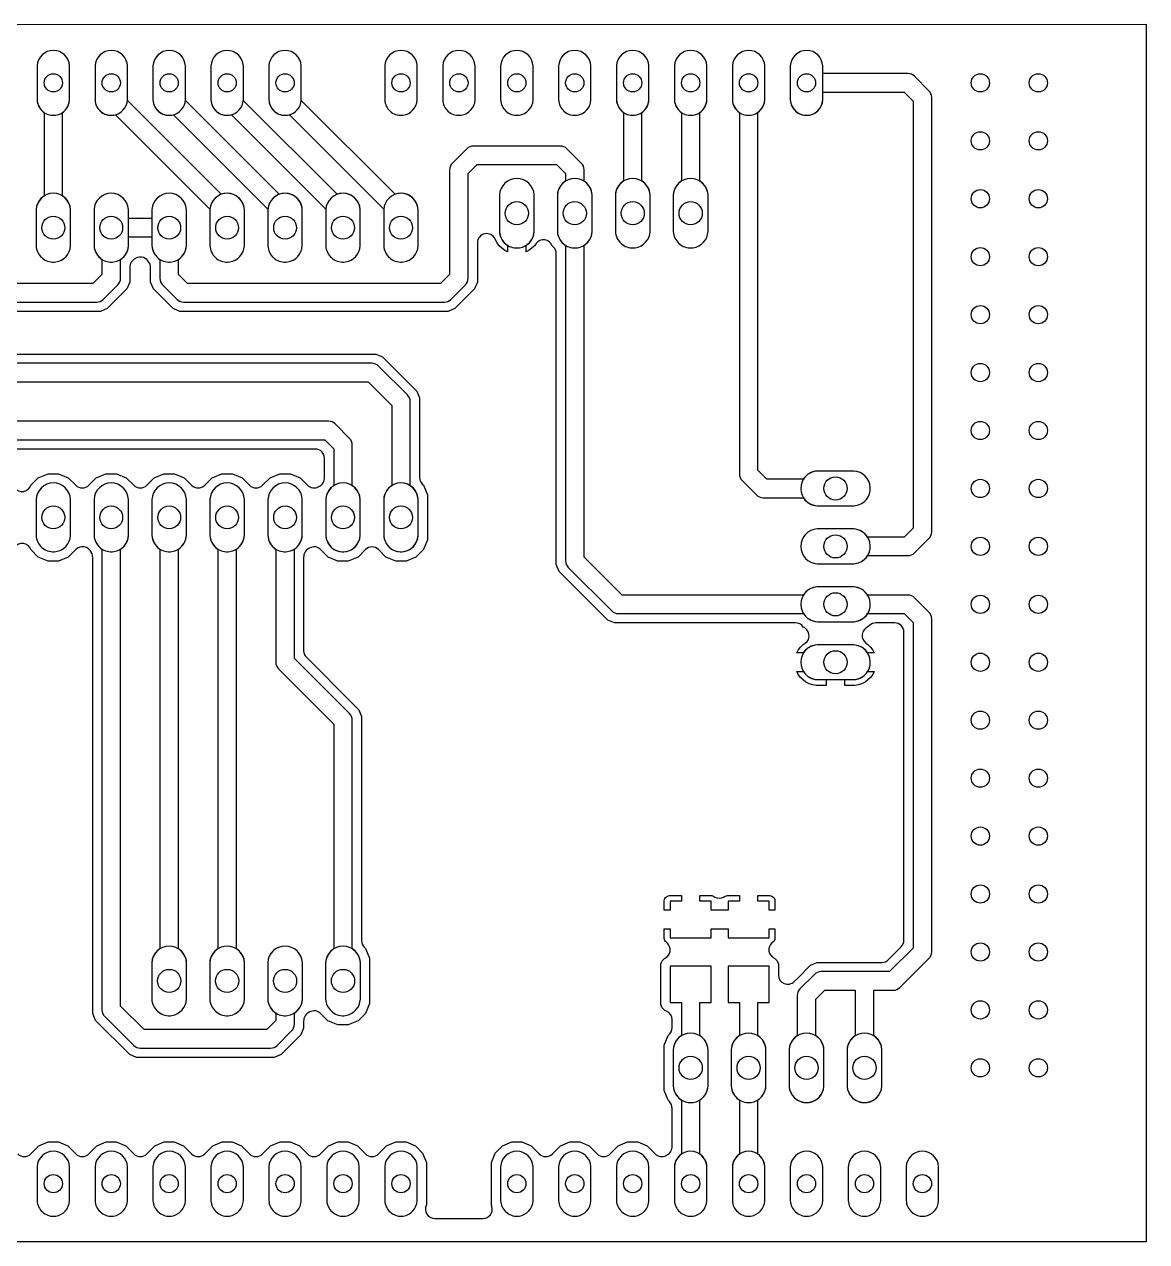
# Model space of a CAD drawing. Header units: millimetres. Extents: x 0 to 100, y 0 to 53.
# Drawn here: x 50.8 to 100, y 0 to 53.4 of the extents above; entities that cross this region are included whole.
import ezdxf

# ---------------------------------------------------------------- set-up
doc = ezdxf.new("R2010")
doc.units = ezdxf.units.MM

msp = doc.modelspace()

# ---------------------------------------------------------------- linework, layer by layer
at = {"layer": '16_copper'}
for points in [[(52.174, 49.384, 0.357806), (52.781, 50.054), (52.781, 51.546, 0.952081), (51.359, 51.546), (51.359, 50.054), (51.366, 49.984), (51.379, 49.916), (51.4, 49.849), (51.426, 49.784), (51.459, 49.723), (51.498, 49.665), (51.542, 49.611), (51.592, 49.561), (51.646, 49.517), (51.704, 49.478), (51.766, 49.445), (51.83, 49.418), (51.897, 49.398), (51.966, 49.384), (52.035, 49.378), (52.105, 49.378)], [(54.714, 49.384, 0.357806), (55.321, 50.054), (55.321, 51.546, 0.952081), (53.899, 51.546), (53.899, 50.054), (53.906, 49.984), (53.919, 49.916), (53.94, 49.849), (53.966, 49.784), (53.999, 49.723), (54.038, 49.665), (54.082, 49.611), (54.132, 49.561), (54.186, 49.517), (54.244, 49.478), (54.306, 49.445), (54.37, 49.418), (54.437, 49.398), (54.506, 49.384), (54.575, 49.378), (54.645, 49.378)], [(57.254, 49.384, 0.357806), (57.861, 50.054), (57.861, 51.546, 0.952081), (56.439, 51.546), (56.439, 50.054), (56.446, 49.984), (56.459, 49.916), (56.48, 49.849), (56.506, 49.784), (56.539, 49.723), (56.578, 49.665), (56.622, 49.611), (56.672, 49.561), (56.726, 49.517), (56.784, 49.478), (56.846, 49.445), (56.91, 49.418), (56.977, 49.398), (57.046, 49.384), (57.115, 49.378), (57.185, 49.378)], [(59.794, 49.384, 0.357806), (60.401, 50.054), (60.401, 51.546, 0.952081), (58.979, 51.546), (58.979, 50.054), (58.986, 49.984), (58.999, 49.916), (59.02, 49.849), (59.046, 49.784), (59.079, 49.723), (59.118, 49.665), (59.162, 49.611), (59.212, 49.561), (59.266, 49.517), (59.324, 49.478), (59.386, 49.445), (59.45, 49.418), (59.517, 49.398), (59.586, 49.384), (59.655, 49.378), (59.725, 49.378)], [(62.334, 49.384, 0.357806), (62.941, 50.054), (62.941, 51.546, 0.952081), (61.519, 51.546), (61.519, 50.054), (61.526, 49.984), (61.539, 49.916), (61.56, 49.849), (61.586, 49.784), (61.619, 49.723), (61.658, 49.665), (61.702, 49.611), (61.752, 49.561), (61.806, 49.517), (61.864, 49.478), (61.926, 49.445), (61.99, 49.418), (62.057, 49.398), (62.126, 49.384), (62.195, 49.378), (62.265, 49.378)], [(67.414, 49.384, 0.357806), (68.021, 50.054), (68.021, 51.546, 0.952081), (66.599, 51.546), (66.599, 50.054), (66.606, 49.984), (66.619, 49.916), (66.64, 49.849), (66.666, 49.784), (66.699, 49.723), (66.738, 49.665), (66.782, 49.611), (66.832, 49.561), (66.886, 49.517), (66.944, 49.478), (67.006, 49.445), (67.07, 49.418), (67.137, 49.398), (67.206, 49.384), (67.275, 49.378), (67.345, 49.378)], [(69.954, 49.384, 0.357806), (70.561, 50.054), (70.561, 51.546, 0.952081), (69.139, 51.546), (69.139, 50.054), (69.146, 49.984), (69.159, 49.916), (69.18, 49.849), (69.206, 49.784), (69.239, 49.723), (69.278, 49.665), (69.322, 49.611), (69.372, 49.561), (69.426, 49.517), (69.484, 49.478), (69.546, 49.445), (69.61, 49.418), (69.677, 49.398), (69.746, 49.384), (69.815, 49.378), (69.885, 49.378)], [(72.494, 49.384, 0.357806), (73.101, 50.054), (73.101, 51.546, 0.952081), (71.679, 51.546), (71.679, 50.054), (71.686, 49.984), (71.699, 49.916), (71.72, 49.849), (71.746, 49.784), (71.779, 49.723), (71.818, 49.665), (71.862, 49.611), (71.912, 49.561), (71.966, 49.517), (72.024, 49.478), (72.086, 49.445), (72.15, 49.418), (72.217, 49.398), (72.286, 49.384), (72.355, 49.378), (72.425, 49.378)], [(75.034, 49.384, 0.357806), (75.641, 50.054), (75.641, 51.546, 0.952081), (74.219, 51.546), (74.219, 50.054), (74.226, 49.984), (74.239, 49.916), (74.26, 49.849), (74.286, 49.784), (74.319, 49.723), (74.358, 49.665), (74.402, 49.611), (74.452, 49.561), (74.506, 49.517), (74.564, 49.478), (74.626, 49.445), (74.69, 49.418), (74.757, 49.398), (74.826, 49.384), (74.895, 49.378), (74.965, 49.378)], [(77.574, 49.384, 0.357806), (78.181, 50.054), (78.181, 51.546, 0.952081), (76.759, 51.546), (76.759, 50.054), (76.766, 49.984), (76.779, 49.916), (76.8, 49.849), (76.826, 49.784), (76.859, 49.723), (76.898, 49.665), (76.942, 49.611), (76.992, 49.561), (77.046, 49.517), (77.104, 49.478), (77.166, 49.445), (77.23, 49.418), (77.297, 49.398), (77.366, 49.384), (77.435, 49.378), (77.505, 49.378)], [(80.114, 49.384, 0.357806), (80.721, 50.054), (80.721, 51.546, 0.952081), (79.299, 51.546), (79.299, 50.054), (79.306, 49.984), (79.319, 49.916), (79.34, 49.849), (79.366, 49.784), (79.399, 49.723), (79.438, 49.665), (79.482, 49.611), (79.532, 49.561), (79.586, 49.517), (79.644, 49.478), (79.706, 49.445), (79.77, 49.418), (79.837, 49.398), (79.906, 49.384), (79.975, 49.378), (80.045, 49.378)], [(82.654, 49.384, 0.357806), (83.261, 50.054), (83.261, 51.546, 0.952081), (81.839, 51.546), (81.839, 50.054), (81.846, 49.984), (81.859, 49.916), (81.88, 49.849), (81.906, 49.784), (81.939, 49.723), (81.978, 49.665), (82.022, 49.611), (82.072, 49.561), (82.126, 49.517), (82.184, 49.478), (82.246, 49.445), (82.31, 49.418), (82.377, 49.398), (82.446, 49.384), (82.515, 49.378), (82.585, 49.378)], [(85.194, 49.384, 0.357806), (85.801, 50.054), (85.801, 51.546, 0.952081), (84.379, 51.546), (84.379, 50.054), (84.386, 49.984), (84.399, 49.916), (84.42, 49.849), (84.446, 49.784), (84.479, 49.723), (84.518, 49.665), (84.562, 49.611), (84.612, 49.561), (84.666, 49.517), (84.724, 49.478), (84.786, 49.445), (84.85, 49.418), (84.917, 49.398), (84.986, 49.384), (85.055, 49.378), (85.125, 49.378)], [(72.502, 43.568, 0.357806), (73.152, 44.286), (73.152, 45.884, 0.95208), (71.628, 45.884), (71.628, 44.286), (71.635, 44.211), (71.65, 44.138), (71.672, 44.066), (71.7, 43.997), (71.736, 43.931), (71.777, 43.869), (71.825, 43.811), (71.878, 43.758), (71.936, 43.71), (71.998, 43.669), (72.064, 43.633), (72.133, 43.605), (72.205, 43.583), (72.278, 43.568), (72.353, 43.561), (72.427, 43.561)], [(75.042, 43.568, 0.357806), (75.692, 44.286), (75.692, 45.884, 0.95208), (74.168, 45.884), (74.168, 44.286), (74.175, 44.211), (74.19, 44.138), (74.212, 44.066), (74.24, 43.997), (74.276, 43.931), (74.317, 43.869), (74.365, 43.811), (74.418, 43.758), (74.476, 43.71), (74.538, 43.669), (74.604, 43.633), (74.673, 43.605), (74.745, 43.583), (74.818, 43.568), (74.893, 43.561), (74.967, 43.561)], [(77.582, 43.568, 0.357806), (78.232, 44.286), (78.232, 45.884, 0.95208), (76.708, 45.884), (76.708, 44.286), (76.715, 44.211), (76.73, 44.138), (76.752, 44.066), (76.78, 43.997), (76.816, 43.931), (76.857, 43.869), (76.905, 43.811), (76.958, 43.758), (77.016, 43.71), (77.078, 43.669), (77.144, 43.633), (77.213, 43.605), (77.285, 43.583), (77.358, 43.568), (77.433, 43.561), (77.507, 43.561)], [(80.122, 43.568, 0.357806), (80.772, 44.286), (80.772, 45.884, 0.95208), (79.248, 45.884), (79.248, 44.286), (79.255, 44.211), (79.27, 44.138), (79.292, 44.066), (79.32, 43.997), (79.356, 43.931), (79.397, 43.869), (79.445, 43.811), (79.498, 43.758), (79.556, 43.71), (79.618, 43.669), (79.684, 43.633), (79.753, 43.605), (79.825, 43.583), (79.898, 43.568), (79.973, 43.561), (80.047, 43.561)], [(52.181, 42.949, 0.357806), (52.824, 43.659), (52.824, 45.241, 0.95208), (51.316, 45.241), (51.316, 43.659), (51.323, 43.585), (51.338, 43.513), (51.359, 43.442), (51.388, 43.373), (51.422, 43.308), (51.464, 43.246), (51.511, 43.189), (51.563, 43.137), (51.62, 43.09), (51.682, 43.048), (51.747, 43.014), (51.816, 42.985), (51.887, 42.964), (51.959, 42.949), (52.033, 42.942), (52.107, 42.942)], [(54.721, 42.949, 0.357806), (55.364, 43.659), (55.364, 45.241, 0.95208), (53.856, 45.241), (53.856, 43.659), (53.863, 43.585), (53.878, 43.513), (53.899, 43.442), (53.928, 43.373), (53.962, 43.308), (54.004, 43.246), (54.051, 43.189), (54.103, 43.137), (54.16, 43.09), (54.222, 43.048), (54.287, 43.014), (54.356, 42.985), (54.427, 42.964), (54.499, 42.949), (54.573, 42.942), (54.647, 42.942)], [(57.261, 42.949, 0.357806), (57.904, 43.659), (57.904, 45.241, 0.95208), (56.396, 45.241), (56.396, 43.659), (56.403, 43.585), (56.418, 43.513), (56.439, 43.442), (56.468, 43.373), (56.502, 43.308), (56.544, 43.246), (56.591, 43.189), (56.643, 43.137), (56.7, 43.09), (56.762, 43.048), (56.827, 43.014), (56.896, 42.985), (56.967, 42.964), (57.039, 42.949), (57.113, 42.942), (57.187, 42.942)], [(59.801, 42.949, 0.357806), (60.444, 43.659), (60.444, 45.241, 0.95208), (58.936, 45.241), (58.936, 43.659), (58.943, 43.585), (58.958, 43.513), (58.979, 43.442), (59.008, 43.373), (59.042, 43.308), (59.084, 43.246), (59.131, 43.189), (59.183, 43.137), (59.24, 43.09), (59.302, 43.048), (59.367, 43.014), (59.436, 42.985), (59.507, 42.964), (59.579, 42.949), (59.653, 42.942), (59.727, 42.942)], [(62.341, 42.949, 0.357806), (62.984, 43.659), (62.984, 45.241, 0.95208), (61.476, 45.241), (61.476, 43.659), (61.483, 43.585), (61.498, 43.513), (61.519, 43.442), (61.548, 43.373), (61.582, 43.308), (61.624, 43.246), (61.671, 43.189), (61.723, 43.137), (61.78, 43.09), (61.842, 43.048), (61.907, 43.014), (61.976, 42.985), (62.047, 42.964), (62.119, 42.949), (62.193, 42.942), (62.267, 42.942)], [(64.881, 42.949, 0.357806), (65.524, 43.659), (65.524, 45.241, 0.95208), (64.016, 45.241), (64.016, 43.659), (64.023, 43.585), (64.038, 43.513), (64.059, 43.442), (64.088, 43.373), (64.122, 43.308), (64.164, 43.246), (64.211, 43.189), (64.263, 43.137), (64.32, 43.09), (64.382, 43.048), (64.447, 43.014), (64.516, 42.985), (64.587, 42.964), (64.659, 42.949), (64.733, 42.942), (64.807, 42.942)], [(67.421, 42.949, 0.357806), (68.064, 43.659), (68.064, 45.241, 0.95208), (66.556, 45.241), (66.556, 43.659), (66.563, 43.585), (66.578, 43.513), (66.599, 43.442), (66.628, 43.373), (66.662, 43.308), (66.704, 43.246), (66.751, 43.189), (66.803, 43.137), (66.86, 43.09), (66.922, 43.048), (66.987, 43.014), (67.056, 42.985), (67.127, 42.964), (67.199, 42.949), (67.273, 42.942), (67.347, 42.942)], [(87.234, 32.265, 0.906347), (87.159, 33.782), (85.561, 33.782, 0.95208), (85.561, 32.258), (87.159, 32.258)], [(52.181, 30.249, 0.357806), (52.824, 30.959), (52.824, 32.541, 0.95208), (51.316, 32.541), (51.316, 30.959), (51.323, 30.885), (51.338, 30.813), (51.359, 30.742), (51.388, 30.673), (51.422, 30.608), (51.464, 30.546), (51.511, 30.489), (51.563, 30.437), (51.62, 30.39), (51.682, 30.348), (51.747, 30.314), (51.816, 30.285), (51.887, 30.264), (51.959, 30.249), (52.033, 30.242), (52.107, 30.242)], [(54.721, 30.249, 0.357806), (55.364, 30.959), (55.364, 32.541, 0.95208), (53.856, 32.541), (53.856, 30.959), (53.863, 30.885), (53.878, 30.813), (53.899, 30.742), (53.928, 30.673), (53.962, 30.608), (54.004, 30.546), (54.051, 30.489), (54.103, 30.437), (54.16, 30.39), (54.222, 30.348), (54.287, 30.314), (54.356, 30.285), (54.427, 30.264), (54.499, 30.249), (54.573, 30.242), (54.647, 30.242)], [(57.261, 30.249, 0.357806), (57.904, 30.959), (57.904, 32.541, 0.95208), (56.396, 32.541), (56.396, 30.959), (56.403, 30.885), (56.418, 30.813), (56.439, 30.742), (56.468, 30.673), (56.502, 30.608), (56.544, 30.546), (56.591, 30.489), (56.643, 30.437), (56.7, 30.39), (56.762, 30.348), (56.827, 30.314), (56.896, 30.285), (56.967, 30.264), (57.039, 30.249), (57.113, 30.242), (57.187, 30.242)], [(59.801, 30.249, 0.357806), (60.444, 30.959), (60.444, 32.541, 0.95208), (58.936, 32.541), (58.936, 30.959), (58.943, 30.885), (58.958, 30.813), (58.979, 30.742), (59.008, 30.673), (59.042, 30.608), (59.084, 30.546), (59.131, 30.489), (59.183, 30.437), (59.24, 30.39), (59.302, 30.348), (59.367, 30.314), (59.436, 30.285), (59.507, 30.264), (59.579, 30.249), (59.653, 30.242), (59.727, 30.242)], [(62.341, 30.249, 0.357806), (62.984, 30.959), (62.984, 32.541, 0.95208), (61.476, 32.541), (61.476, 30.959), (61.483, 30.885), (61.498, 30.813), (61.519, 30.742), (61.548, 30.673), (61.582, 30.608), (61.624, 30.546), (61.671, 30.489), (61.723, 30.437), (61.78, 30.39), (61.842, 30.348), (61.907, 30.314), (61.976, 30.285), (62.047, 30.264), (62.119, 30.249), (62.193, 30.242), (62.267, 30.242)], [(64.881, 30.249, 0.357806), (65.524, 30.959), (65.524, 32.541, 0.95208), (64.016, 32.541), (64.016, 30.959), (64.023, 30.885), (64.038, 30.813), (64.059, 30.742), (64.088, 30.673), (64.122, 30.608), (64.164, 30.546), (64.211, 30.489), (64.263, 30.437), (64.32, 30.39), (64.382, 30.348), (64.447, 30.314), (64.516, 30.285), (64.587, 30.264), (64.659, 30.249), (64.733, 30.242), (64.807, 30.242)], [(67.421, 30.249, 0.357806), (68.064, 30.959), (68.064, 32.541, 0.95208), (66.556, 32.541), (66.556, 30.959), (66.563, 30.885), (66.578, 30.813), (66.599, 30.742), (66.628, 30.673), (66.662, 30.608), (66.704, 30.546), (66.751, 30.489), (66.803, 30.437), (66.86, 30.39), (66.922, 30.348), (66.987, 30.314), (67.056, 30.285), (67.127, 30.264), (67.199, 30.249), (67.273, 30.242), (67.347, 30.242)], [(87.234, 29.725, 0.906347), (87.159, 31.242), (85.561, 31.242, 0.95208), (85.561, 29.718), (87.159, 29.718)], [(87.234, 27.185, 0.906347), (87.159, 28.702), (85.561, 28.702, 0.95208), (85.561, 27.178), (87.159, 27.178)], [(87.234, 24.645, 0.906347), (87.159, 26.162), (85.561, 26.162, 0.95208), (85.561, 24.638), (87.159, 24.638)], [(57.262, 9.913, 0.357806), (57.912, 10.631), (57.912, 12.229, 0.95208), (56.388, 12.229), (56.388, 10.631), (56.395, 10.556), (56.41, 10.483), (56.432, 10.411), (56.46, 10.342), (56.496, 10.276), (56.537, 10.214), (56.585, 10.156), (56.638, 10.103), (56.696, 10.055), (56.758, 10.014), (56.824, 9.978), (56.893, 9.95), (56.965, 9.928), (57.038, 9.913), (57.113, 9.906), (57.187, 9.906)], [(59.802, 9.913, 0.357806), (60.452, 10.631), (60.452, 12.229, 0.95208), (58.928, 12.229), (58.928, 10.631), (58.935, 10.556), (58.95, 10.483), (58.972, 10.411), (59, 10.342), (59.036, 10.276), (59.077, 10.214), (59.125, 10.156), (59.178, 10.103), (59.236, 10.055), (59.298, 10.014), (59.364, 9.978), (59.433, 9.95), (59.505, 9.928), (59.578, 9.913), (59.653, 9.906), (59.727, 9.906)], [(62.342, 9.913, 0.357806), (62.992, 10.631), (62.992, 12.229, 0.95208), (61.468, 12.229), (61.468, 10.631), (61.475, 10.556), (61.49, 10.483), (61.512, 10.411), (61.54, 10.342), (61.576, 10.276), (61.617, 10.214), (61.665, 10.156), (61.718, 10.103), (61.776, 10.055), (61.838, 10.014), (61.904, 9.978), (61.973, 9.95), (62.045, 9.928), (62.118, 9.913), (62.193, 9.906), (62.267, 9.906)], [(64.882, 9.913, 0.357806), (65.532, 10.631), (65.532, 12.229, 0.95208), (64.008, 12.229), (64.008, 10.631), (64.015, 10.556), (64.03, 10.483), (64.052, 10.411), (64.08, 10.342), (64.116, 10.276), (64.157, 10.214), (64.205, 10.156), (64.258, 10.103), (64.316, 10.055), (64.378, 10.014), (64.444, 9.978), (64.513, 9.95), (64.585, 9.928), (64.658, 9.913), (64.733, 9.906), (64.807, 9.906)], [(80.122, 6.103, 0.357806), (80.772, 6.821), (80.772, 8.419, 0.95208), (79.248, 8.419), (79.248, 6.821), (79.255, 6.746), (79.27, 6.673), (79.292, 6.601), (79.32, 6.532), (79.356, 6.466), (79.397, 6.404), (79.445, 6.346), (79.498, 6.293), (79.556, 6.245), (79.618, 6.204), (79.684, 6.168), (79.753, 6.14), (79.825, 6.118), (79.898, 6.103), (79.973, 6.096), (80.047, 6.096)], [(82.662, 6.103, 0.357806), (83.312, 6.821), (83.312, 8.419, 0.95208), (81.788, 8.419), (81.788, 6.821), (81.795, 6.746), (81.81, 6.673), (81.832, 6.601), (81.86, 6.532), (81.896, 6.466), (81.937, 6.404), (81.985, 6.346), (82.038, 6.293), (82.096, 6.245), (82.158, 6.204), (82.224, 6.168), (82.293, 6.14), (82.365, 6.118), (82.438, 6.103), (82.513, 6.096), (82.587, 6.096)], [(85.202, 6.103, 0.357806), (85.852, 6.821), (85.852, 8.419, 0.95208), (84.328, 8.419), (84.328, 6.821), (84.335, 6.746), (84.35, 6.673), (84.372, 6.601), (84.4, 6.532), (84.436, 6.466), (84.477, 6.404), (84.525, 6.346), (84.578, 6.293), (84.636, 6.245), (84.698, 6.204), (84.764, 6.168), (84.833, 6.14), (84.905, 6.118), (84.978, 6.103), (85.053, 6.096), (85.127, 6.096)], [(87.742, 6.103, 0.357806), (88.392, 6.821), (88.392, 8.419, 0.95208), (86.868, 8.419), (86.868, 6.821), (86.875, 6.746), (86.89, 6.673), (86.912, 6.601), (86.94, 6.532), (86.976, 6.466), (87.017, 6.404), (87.065, 6.346), (87.118, 6.293), (87.176, 6.245), (87.238, 6.204), (87.304, 6.168), (87.373, 6.14), (87.445, 6.118), (87.518, 6.103), (87.593, 6.096), (87.667, 6.096)], [(52.174, 1.124, 0.357806), (52.781, 1.794), (52.781, 3.286, 0.952081), (51.359, 3.286), (51.359, 1.794), (51.366, 1.724), (51.379, 1.656), (51.4, 1.589), (51.426, 1.524), (51.459, 1.463), (51.498, 1.405), (51.542, 1.351), (51.592, 1.301), (51.646, 1.257), (51.704, 1.218), (51.766, 1.185), (51.83, 1.158), (51.897, 1.138), (51.966, 1.124), (52.035, 1.118), (52.105, 1.118)], [(54.714, 1.124, 0.357806), (55.321, 1.794), (55.321, 3.286, 0.952081), (53.899, 3.286), (53.899, 1.794), (53.906, 1.724), (53.919, 1.656), (53.94, 1.589), (53.966, 1.524), (53.999, 1.463), (54.038, 1.405), (54.082, 1.351), (54.132, 1.301), (54.186, 1.257), (54.244, 1.218), (54.306, 1.185), (54.37, 1.158), (54.437, 1.138), (54.506, 1.124), (54.575, 1.118), (54.645, 1.118)], [(57.254, 1.124, 0.357806), (57.861, 1.794), (57.861, 3.286, 0.952081), (56.439, 3.286), (56.439, 1.794), (56.446, 1.724), (56.459, 1.656), (56.48, 1.589), (56.506, 1.524), (56.539, 1.463), (56.578, 1.405), (56.622, 1.351), (56.672, 1.301), (56.726, 1.257), (56.784, 1.218), (56.846, 1.185), (56.91, 1.158), (56.977, 1.138), (57.046, 1.124), (57.115, 1.118), (57.185, 1.118)], [(59.794, 1.124, 0.357806), (60.401, 1.794), (60.401, 3.286, 0.952081), (58.979, 3.286), (58.979, 1.794), (58.986, 1.724), (58.999, 1.656), (59.02, 1.589), (59.046, 1.524), (59.079, 1.463), (59.118, 1.405), (59.162, 1.351), (59.212, 1.301), (59.266, 1.257), (59.324, 1.218), (59.386, 1.185), (59.45, 1.158), (59.517, 1.138), (59.586, 1.124), (59.655, 1.118), (59.725, 1.118)], [(62.334, 1.124, 0.357806), (62.941, 1.794), (62.941, 3.286, 0.952081), (61.519, 3.286), (61.519, 1.794), (61.526, 1.724), (61.539, 1.656), (61.56, 1.589), (61.586, 1.524), (61.619, 1.463), (61.658, 1.405), (61.702, 1.351), (61.752, 1.301), (61.806, 1.257), (61.864, 1.218), (61.926, 1.185), (61.99, 1.158), (62.057, 1.138), (62.126, 1.124), (62.195, 1.118), (62.265, 1.118)], [(64.874, 1.124, 0.357806), (65.481, 1.794), (65.481, 3.286, 0.952081), (64.059, 3.286), (64.059, 1.794), (64.066, 1.724), (64.079, 1.656), (64.1, 1.589), (64.126, 1.524), (64.159, 1.463), (64.198, 1.405), (64.242, 1.351), (64.292, 1.301), (64.346, 1.257), (64.404, 1.218), (64.466, 1.185), (64.53, 1.158), (64.597, 1.138), (64.666, 1.124), (64.735, 1.118), (64.805, 1.118)], [(67.414, 1.124, 0.357806), (68.021, 1.794), (68.021, 3.286, 0.952081), (66.599, 3.286), (66.599, 1.794), (66.606, 1.724), (66.619, 1.656), (66.64, 1.589), (66.666, 1.524), (66.699, 1.463), (66.738, 1.405), (66.782, 1.351), (66.832, 1.301), (66.886, 1.257), (66.944, 1.218), (67.006, 1.185), (67.07, 1.158), (67.137, 1.138), (67.206, 1.124), (67.275, 1.118), (67.345, 1.118)], [(72.494, 1.124, 0.357806), (73.101, 1.794), (73.101, 3.286, 0.952081), (71.679, 3.286), (71.679, 1.794), (71.686, 1.724), (71.699, 1.656), (71.72, 1.589), (71.746, 1.524), (71.779, 1.463), (71.818, 1.405), (71.862, 1.351), (71.912, 1.301), (71.966, 1.257), (72.024, 1.218), (72.086, 1.185), (72.15, 1.158), (72.217, 1.138), (72.286, 1.124), (72.355, 1.118), (72.425, 1.118)], [(75.034, 1.124, 0.357806), (75.641, 1.794), (75.641, 3.286, 0.952081), (74.219, 3.286), (74.219, 1.794), (74.226, 1.724), (74.239, 1.656), (74.26, 1.589), (74.286, 1.524), (74.319, 1.463), (74.358, 1.405), (74.402, 1.351), (74.452, 1.301), (74.506, 1.257), (74.564, 1.218), (74.626, 1.185), (74.69, 1.158), (74.757, 1.138), (74.826, 1.124), (74.895, 1.118), (74.965, 1.118)], [(77.574, 1.124, 0.357806), (78.181, 1.794), (78.181, 3.286, 0.952081), (76.759, 3.286), (76.759, 1.794), (76.766, 1.724), (76.779, 1.656), (76.8, 1.589), (76.826, 1.524), (76.859, 1.463), (76.898, 1.405), (76.942, 1.351), (76.992, 1.301), (77.046, 1.257), (77.104, 1.218), (77.166, 1.185), (77.23, 1.158), (77.297, 1.138), (77.366, 1.124), (77.435, 1.118), (77.505, 1.118)], [(80.114, 1.124, 0.357806), (80.721, 1.794), (80.721, 3.286, 0.952081), (79.299, 3.286), (79.299, 1.794), (79.306, 1.724), (79.319, 1.656), (79.34, 1.589), (79.366, 1.524), (79.399, 1.463), (79.438, 1.405), (79.482, 1.351), (79.532, 1.301), (79.586, 1.257), (79.644, 1.218), (79.706, 1.185), (79.77, 1.158), (79.837, 1.138), (79.906, 1.124), (79.975, 1.118), (80.045, 1.118)], [(82.654, 1.124, 0.357806), (83.261, 1.794), (83.261, 3.286, 0.952081), (81.839, 3.286), (81.839, 1.794), (81.846, 1.724), (81.859, 1.656), (81.88, 1.589), (81.906, 1.524), (81.939, 1.463), (81.978, 1.405), (82.022, 1.351), (82.072, 1.301), (82.126, 1.257), (82.184, 1.218), (82.246, 1.185), (82.31, 1.158), (82.377, 1.138), (82.446, 1.124), (82.515, 1.118), (82.585, 1.118)], [(85.194, 1.124, 0.357806), (85.801, 1.794), (85.801, 3.286, 0.952081), (84.379, 3.286), (84.379, 1.794), (84.386, 1.724), (84.399, 1.656), (84.42, 1.589), (84.446, 1.524), (84.479, 1.463), (84.518, 1.405), (84.562, 1.351), (84.612, 1.301), (84.666, 1.257), (84.724, 1.218), (84.786, 1.185), (84.85, 1.158), (84.917, 1.138), (84.986, 1.124), (85.055, 1.118), (85.125, 1.118)], [(87.734, 1.124, 0.357806), (88.341, 1.794), (88.341, 3.286, 0.952081), (86.919, 3.286), (86.919, 1.794), (86.926, 1.724), (86.939, 1.656), (86.96, 1.589), (86.986, 1.524), (87.019, 1.463), (87.058, 1.405), (87.102, 1.351), (87.152, 1.301), (87.206, 1.257), (87.264, 1.218), (87.326, 1.185), (87.39, 1.158), (87.457, 1.138), (87.526, 1.124), (87.595, 1.118), (87.665, 1.118)], [(90.274, 1.124, 0.357806), (90.881, 1.794), (90.881, 3.286, 0.952081), (89.459, 3.286), (89.459, 1.794), (89.466, 1.724), (89.479, 1.656), (89.5, 1.589), (89.526, 1.524), (89.559, 1.463), (89.598, 1.405), (89.642, 1.351), (89.692, 1.301), (89.746, 1.257), (89.804, 1.218), (89.866, 1.185), (89.93, 1.158), (89.997, 1.138), (90.066, 1.124), (90.135, 1.118), (90.205, 1.118)]]:
    msp.add_lwpolyline(points, format="xyb", close=True, dxfattribs=at)
at = {"layer": '1_copper'}
for points in [[(52.181, 42.949, 0.357806), (52.824, 43.659), (52.824, 45.241, 0.242756), (52.476, 45.839), (52.476, 49.505, 0.232454), (52.781, 50.054), (52.781, 51.546, 0.952081), (51.359, 51.546), (51.359, 50.054, 0.232454), (51.664, 49.505), (51.664, 45.839, 0.242756), (51.316, 45.241), (51.316, 43.659), (51.323, 43.585), (51.338, 43.513), (51.359, 43.442), (51.388, 43.373), (51.422, 43.308), (51.464, 43.246), (51.511, 43.189), (51.563, 43.137), (51.62, 43.09), (51.682, 43.048), (51.747, 43.014), (51.816, 42.985), (51.887, 42.964), (51.959, 42.949), (52.033, 42.942), (52.107, 42.942)], [(59.801, 42.949, 0.357806), (60.444, 43.659), (60.444, 45.241, 0.503587), (59.435, 45.915), (55.319, 50.031), (55.321, 50.054), (55.321, 51.546, 0.952081), (53.899, 51.546), (53.899, 50.054, 0.479583), (54.798, 49.403), (58.938, 45.262), (58.936, 45.241), (58.936, 43.659), (58.943, 43.585), (58.958, 43.513), (58.979, 43.442), (59.008, 43.373), (59.042, 43.308), (59.084, 43.246), (59.131, 43.189), (59.183, 43.137), (59.24, 43.09), (59.302, 43.048), (59.367, 43.014), (59.436, 42.985), (59.507, 42.964), (59.579, 42.949), (59.653, 42.942), (59.727, 42.942)], [(62.341, 42.949, 0.357806), (62.984, 43.659), (62.984, 45.241, 0.503587), (61.975, 45.915), (57.859, 50.031), (57.861, 50.054), (57.861, 51.546, 0.952081), (56.439, 51.546), (56.439, 50.054, 0.479583), (57.338, 49.403), (61.478, 45.262), (61.476, 45.241), (61.476, 43.659), (61.483, 43.585), (61.498, 43.513), (61.519, 43.442), (61.548, 43.373), (61.582, 43.308), (61.624, 43.246), (61.671, 43.189), (61.723, 43.137), (61.78, 43.09), (61.842, 43.048), (61.907, 43.014), (61.976, 42.985), (62.047, 42.964), (62.119, 42.949), (62.193, 42.942), (62.267, 42.942)], [(64.881, 42.949, 0.357806), (65.524, 43.659), (65.524, 45.241, 0.503587), (64.515, 45.915), (60.399, 50.031), (60.401, 50.054), (60.401, 51.546, 0.952081), (58.979, 51.546), (58.979, 50.054, 0.479583), (59.878, 49.403), (64.018, 45.262), (64.016, 45.241), (64.016, 43.659), (64.023, 43.585), (64.038, 43.513), (64.059, 43.442), (64.088, 43.373), (64.122, 43.308), (64.164, 43.246), (64.211, 43.189), (64.263, 43.137), (64.32, 43.09), (64.382, 43.048), (64.447, 43.014), (64.516, 42.985), (64.587, 42.964), (64.659, 42.949), (64.733, 42.942), (64.807, 42.942)], [(67.421, 42.949, 0.357806), (68.064, 43.659), (68.064, 45.241, 0.503587), (67.055, 45.915), (62.939, 50.031), (62.941, 50.054), (62.941, 51.546, 0.952081), (61.519, 51.546), (61.519, 50.054, 0.479583), (62.418, 49.403), (66.558, 45.262), (66.556, 45.241), (66.556, 43.659), (66.563, 43.585), (66.578, 43.513), (66.599, 43.442), (66.628, 43.373), (66.662, 43.308), (66.704, 43.246), (66.751, 43.189), (66.803, 43.137), (66.86, 43.09), (66.922, 43.048), (66.987, 43.014), (67.056, 42.985), (67.127, 42.964), (67.199, 42.949), (67.273, 42.942), (67.347, 42.942)], [(67.414, 49.384, 0.357806), (68.021, 50.054), (68.021, 51.546, 0.952081), (66.599, 51.546), (66.599, 50.054), (66.606, 49.984), (66.619, 49.916), (66.64, 49.849), (66.666, 49.784), (66.699, 49.723), (66.738, 49.665), (66.782, 49.611), (66.832, 49.561), (66.886, 49.517), (66.944, 49.478), (67.006, 49.445), (67.07, 49.418), (67.137, 49.398), (67.206, 49.384), (67.275, 49.378), (67.345, 49.378)], [(69.954, 49.384, 0.357806), (70.561, 50.054), (70.561, 51.546, 0.952081), (69.139, 51.546), (69.139, 50.054), (69.146, 49.984), (69.159, 49.916), (69.18, 49.849), (69.206, 49.784), (69.239, 49.723), (69.278, 49.665), (69.322, 49.611), (69.372, 49.561), (69.426, 49.517), (69.484, 49.478), (69.546, 49.445), (69.61, 49.418), (69.677, 49.398), (69.746, 49.384), (69.815, 49.378), (69.885, 49.378)], [(72.494, 49.384, 0.357806), (73.101, 50.054), (73.101, 51.546, 0.952081), (71.679, 51.546), (71.679, 50.054), (71.686, 49.984), (71.699, 49.916), (71.72, 49.849), (71.746, 49.784), (71.779, 49.723), (71.818, 49.665), (71.862, 49.611), (71.912, 49.561), (71.966, 49.517), (72.024, 49.478), (72.086, 49.445), (72.15, 49.418), (72.217, 49.398), (72.286, 49.384), (72.355, 49.378), (72.425, 49.378)], [(75.034, 49.384, 0.357806), (75.641, 50.054), (75.641, 51.546, 0.952081), (74.219, 51.546), (74.219, 50.054), (74.226, 49.984), (74.239, 49.916), (74.26, 49.849), (74.286, 49.784), (74.319, 49.723), (74.358, 49.665), (74.402, 49.611), (74.452, 49.561), (74.506, 49.517), (74.564, 49.478), (74.626, 49.445), (74.69, 49.418), (74.757, 49.398), (74.826, 49.384), (74.895, 49.378), (74.965, 49.378)], [(77.582, 43.568, 0.357806), (78.232, 44.286), (78.232, 45.884, 0.244558), (77.876, 46.492), (77.876, 49.505, 0.232454), (78.181, 50.054), (78.181, 51.546, 0.952081), (76.759, 51.546), (76.759, 50.054, 0.232454), (77.064, 49.505), (77.064, 46.492, 0.244558), (76.708, 45.884), (76.708, 44.286), (76.715, 44.211), (76.73, 44.138), (76.752, 44.066), (76.78, 43.997), (76.816, 43.931), (76.857, 43.869), (76.905, 43.811), (76.958, 43.758), (77.016, 43.71), (77.078, 43.669), (77.144, 43.633), (77.213, 43.605), (77.285, 43.583), (77.358, 43.568), (77.433, 43.561), (77.507, 43.561)], [(80.122, 43.568, 0.357806), (80.772, 44.286), (80.772, 45.884, 0.244558), (80.416, 46.492), (80.416, 49.505, 0.232454), (80.721, 50.054), (80.721, 51.546, 0.952081), (79.299, 51.546), (79.299, 50.054, 0.232454), (79.604, 49.505), (79.604, 46.492, 0.244558), (79.248, 45.884), (79.248, 44.286), (79.255, 44.211), (79.27, 44.138), (79.292, 44.066), (79.32, 43.997), (79.356, 43.931), (79.397, 43.869), (79.445, 43.811), (79.498, 43.758), (79.556, 43.71), (79.618, 43.669), (79.684, 43.633), (79.753, 43.605), (79.825, 43.583), (79.898, 43.568), (79.973, 43.561), (80.047, 43.561)], [(87.234, 32.265, 0.906347), (87.159, 33.782), (85.561, 33.782, 0.244558), (84.953, 33.426), (83.353, 33.426), (82.956, 33.823), (82.956, 49.505, 0.232454), (83.261, 50.054), (83.261, 51.546, 0.952081), (81.839, 51.546), (81.839, 50.054, 0.232454), (82.144, 49.505), (82.144, 33.655, 0.198912), (82.263, 33.368), (82.898, 32.733, 0.198912), (83.185, 32.614), (84.953, 32.614, 0.244558), (85.561, 32.258), (87.159, 32.258)], [(87.234, 29.725, 0.218696), (87.767, 30.074), (89.535, 30.074, 0.198912), (89.822, 30.193), (90.457, 30.828, 0.198912), (90.576, 31.115), (90.576, 50.165, 0.198912), (90.457, 50.452), (89.822, 51.087, 0.198912), (89.535, 51.206), (85.801, 51.206), (85.801, 51.546, 0.952081), (84.379, 51.546), (84.379, 50.054, 0.952081), (85.801, 50.054), (85.801, 50.394), (89.367, 50.394), (89.764, 49.997), (89.764, 31.283), (89.367, 30.886), (87.767, 30.886, 0.244558), (87.159, 31.242), (85.561, 31.242, 0.95208), (85.561, 29.718), (87.159, 29.718)], [(52.181, 30.249, 0.357806), (52.824, 30.959), (52.824, 32.541, 0.95208), (51.316, 32.541), (51.316, 30.959), (51.323, 30.885), (51.338, 30.813), (51.359, 30.742), (51.388, 30.673), (51.422, 30.608), (51.464, 30.546), (51.511, 30.489), (51.563, 30.437), (51.62, 30.39), (51.682, 30.348), (51.747, 30.314), (51.816, 30.285), (51.887, 30.264), (51.959, 30.249), (52.033, 30.242), (52.107, 30.242)], [(61.595, 8.484, 0.19886), (61.882, 8.603), (62.517, 9.238, 0.198912), (62.636, 9.525), (62.636, 10.023, 0.244558), (62.992, 10.631), (62.992, 12.229, 0.95208), (61.468, 12.229), (61.468, 10.631, 0.244558), (61.824, 10.023), (61.824, 9.693), (61.427, 9.296), (56.048, 9.296), (55.016, 10.328), (55.016, 30.361, 0.242756), (55.364, 30.959), (55.364, 32.541, 0.95208), (53.856, 32.541), (53.856, 30.959, 0.242756), (54.204, 30.361), (54.204, 10.16, 0.198912), (54.323, 9.873), (55.593, 8.603, 0.198912), (55.88, 8.484), (61.595, 8.484)], [(57.262, 9.913, 0.357806), (57.912, 10.631), (57.912, 12.229, 0.244558), (57.556, 12.837), (57.556, 30.361, 0.242756), (57.904, 30.959), (57.904, 32.541, 0.95208), (56.396, 32.541), (56.396, 30.959, 0.242756), (56.744, 30.361), (56.744, 12.837, 0.244558), (56.388, 12.229), (56.388, 10.631), (56.395, 10.556), (56.41, 10.483), (56.432, 10.411), (56.46, 10.342), (56.496, 10.276), (56.537, 10.214), (56.585, 10.156), (56.638, 10.103), (56.696, 10.055), (56.758, 10.014), (56.824, 9.978), (56.893, 9.95), (56.965, 9.928), (57.038, 9.913), (57.113, 9.906), (57.187, 9.906)], [(59.802, 9.913, 0.357806), (60.452, 10.631), (60.452, 12.229, 0.244558), (60.096, 12.837), (60.096, 30.361, 0.242756), (60.444, 30.959), (60.444, 32.541, 0.95208), (58.936, 32.541), (58.936, 30.959, 0.242756), (59.284, 30.361), (59.284, 12.837, 0.244558), (58.928, 12.229), (58.928, 10.631), (58.935, 10.556), (58.95, 10.483), (58.972, 10.411), (59, 10.342), (59.036, 10.276), (59.077, 10.214), (59.125, 10.156), (59.178, 10.103), (59.236, 10.055), (59.298, 10.014), (59.364, 9.978), (59.433, 9.95), (59.505, 9.928), (59.578, 9.913), (59.653, 9.906), (59.727, 9.906)], [(64.882, 9.913, 0.357806), (65.532, 10.631), (65.532, 12.229, 0.244558), (65.176, 12.837), (65.176, 22.86, 0.198912), (65.057, 23.147), (62.636, 25.568), (62.636, 30.361, 0.242756), (62.984, 30.959), (62.984, 32.541, 0.95208), (61.476, 32.541), (61.476, 30.959, 0.242756), (61.824, 30.361), (61.824, 25.4, 0.198912), (61.943, 25.113), (64.364, 22.692), (64.364, 12.837, 0.244558), (64.008, 12.229), (64.008, 10.631), (64.015, 10.556), (64.03, 10.483), (64.052, 10.411), (64.08, 10.342), (64.116, 10.276), (64.157, 10.214), (64.205, 10.156), (64.258, 10.103), (64.316, 10.055), (64.378, 10.014), (64.444, 9.978), (64.513, 9.95), (64.585, 9.928), (64.658, 9.913), (64.733, 9.906), (64.807, 9.906)], [(85.518, 24.384), (85.36, 24.409), (85.208, 24.458), (85.065, 24.531), (84.936, 24.625), (84.823, 24.738), (84.729, 24.867), (84.665, 24.994), (84.953, 24.994, 0.24455), (85.561, 24.638), (85.954, 24.638), (85.954, 24.384)], [(86.766, 24.384), (86.766, 24.638), (87.159, 24.638, 0.24455), (87.767, 24.994), (88.055, 24.994), (87.991, 24.867), (87.897, 24.738), (87.784, 24.625), (87.655, 24.531), (87.512, 24.458), (87.36, 24.409), (87.202, 24.384)], [(80.912, 14.528), (80.912, 14.922), (80.416, 14.922), (80.416, 15.176), (80.937, 15.176), (80.986, 15.166, 0.268399), (81.392, 15.079), (81.396, 15.081, 0.065661), (81.498, 15.128), (81.506, 15.132), (81.528, 15.147), (81.574, 15.166), (81.623, 15.176), (82.144, 15.176), (82.144, 14.922), (81.648, 14.922), (81.648, 14.528)], [(80.114, 1.124, 0.357806), (80.721, 1.794), (80.721, 3.286, 0.232454), (80.416, 3.835), (80.416, 6.213, 0.244558), (80.772, 6.821), (80.772, 8.419, 0.244558), (80.416, 9.027), (80.416, 10.478), (80.912, 10.478), (80.912, 12.078), (79.109, 12.078), (79.109, 10.478), (79.604, 10.478), (79.604, 9.027, 0.244558), (79.248, 8.419), (79.248, 6.821, 0.244558), (79.604, 6.213), (79.604, 3.835, 0.232454), (79.299, 3.286), (79.299, 1.794), (79.306, 1.724), (79.319, 1.656), (79.34, 1.589), (79.366, 1.524), (79.399, 1.463), (79.438, 1.405), (79.482, 1.351), (79.532, 1.301), (79.586, 1.257), (79.644, 1.218), (79.706, 1.185), (79.77, 1.158), (79.837, 1.138), (79.906, 1.124), (79.975, 1.118), (80.045, 1.118)], [(82.654, 1.124, 0.357806), (83.261, 1.794), (83.261, 3.286, 0.232454), (82.956, 3.835), (82.956, 6.213, 0.244558), (83.312, 6.821), (83.312, 8.419, 0.244558), (82.956, 9.027), (82.956, 10.478), (83.452, 10.478), (83.452, 12.078), (81.648, 12.078), (81.648, 10.478), (82.144, 10.478), (82.144, 9.027, 0.244558), (81.788, 8.419), (81.788, 6.821, 0.244558), (82.144, 6.213), (82.144, 3.835, 0.232454), (81.839, 3.286), (81.839, 1.794), (81.846, 1.724), (81.859, 1.656), (81.88, 1.589), (81.906, 1.524), (81.939, 1.463), (81.978, 1.405), (82.022, 1.351), (82.072, 1.301), (82.126, 1.257), (82.184, 1.218), (82.246, 1.185), (82.31, 1.158), (82.377, 1.138), (82.446, 1.124), (82.515, 1.118), (82.585, 1.118)], [(52.174, 1.124, 0.357806), (52.781, 1.794), (52.781, 3.286, 0.952081), (51.359, 3.286), (51.359, 1.794), (51.366, 1.724), (51.379, 1.656), (51.4, 1.589), (51.426, 1.524), (51.459, 1.463), (51.498, 1.405), (51.542, 1.351), (51.592, 1.301), (51.646, 1.257), (51.704, 1.218), (51.766, 1.185), (51.83, 1.158), (51.897, 1.138), (51.966, 1.124), (52.035, 1.118), (52.105, 1.118)], [(54.714, 1.124, 0.357806), (55.321, 1.794), (55.321, 3.286, 0.952081), (53.899, 3.286), (53.899, 1.794), (53.906, 1.724), (53.919, 1.656), (53.94, 1.589), (53.966, 1.524), (53.999, 1.463), (54.038, 1.405), (54.082, 1.351), (54.132, 1.301), (54.186, 1.257), (54.244, 1.218), (54.306, 1.185), (54.37, 1.158), (54.437, 1.138), (54.506, 1.124), (54.575, 1.118), (54.645, 1.118)], [(57.254, 1.124, 0.357806), (57.861, 1.794), (57.861, 3.286, 0.952081), (56.439, 3.286), (56.439, 1.794), (56.446, 1.724), (56.459, 1.656), (56.48, 1.589), (56.506, 1.524), (56.539, 1.463), (56.578, 1.405), (56.622, 1.351), (56.672, 1.301), (56.726, 1.257), (56.784, 1.218), (56.846, 1.185), (56.91, 1.158), (56.977, 1.138), (57.046, 1.124), (57.115, 1.118), (57.185, 1.118)], [(59.794, 1.124, 0.357806), (60.401, 1.794), (60.401, 3.286, 0.952081), (58.979, 3.286), (58.979, 1.794), (58.986, 1.724), (58.999, 1.656), (59.02, 1.589), (59.046, 1.524), (59.079, 1.463), (59.118, 1.405), (59.162, 1.351), (59.212, 1.301), (59.266, 1.257), (59.324, 1.218), (59.386, 1.185), (59.45, 1.158), (59.517, 1.138), (59.586, 1.124), (59.655, 1.118), (59.725, 1.118)], [(62.334, 1.124, 0.357806), (62.941, 1.794), (62.941, 3.286, 0.952081), (61.519, 3.286), (61.519, 1.794), (61.526, 1.724), (61.539, 1.656), (61.56, 1.589), (61.586, 1.524), (61.619, 1.463), (61.658, 1.405), (61.702, 1.351), (61.752, 1.301), (61.806, 1.257), (61.864, 1.218), (61.926, 1.185), (61.99, 1.158), (62.057, 1.138), (62.126, 1.124), (62.195, 1.118), (62.265, 1.118)], [(64.874, 1.124, 0.357806), (65.481, 1.794), (65.481, 3.286, 0.952081), (64.059, 3.286), (64.059, 1.794), (64.066, 1.724), (64.079, 1.656), (64.1, 1.589), (64.126, 1.524), (64.159, 1.463), (64.198, 1.405), (64.242, 1.351), (64.292, 1.301), (64.346, 1.257), (64.404, 1.218), (64.466, 1.185), (64.53, 1.158), (64.597, 1.138), (64.666, 1.124), (64.735, 1.118), (64.805, 1.118)], [(67.414, 1.124, 0.357806), (68.021, 1.794), (68.021, 3.286, 0.952081), (66.599, 3.286), (66.599, 1.794), (66.606, 1.724), (66.619, 1.656), (66.64, 1.589), (66.666, 1.524), (66.699, 1.463), (66.738, 1.405), (66.782, 1.351), (66.832, 1.301), (66.886, 1.257), (66.944, 1.218), (67.006, 1.185), (67.07, 1.158), (67.137, 1.138), (67.206, 1.124), (67.275, 1.118), (67.345, 1.118)], [(72.494, 1.124, 0.357806), (73.101, 1.794), (73.101, 3.286, 0.952081), (71.679, 3.286), (71.679, 1.794), (71.686, 1.724), (71.699, 1.656), (71.72, 1.589), (71.746, 1.524), (71.779, 1.463), (71.818, 1.405), (71.862, 1.351), (71.912, 1.301), (71.966, 1.257), (72.024, 1.218), (72.086, 1.185), (72.15, 1.158), (72.217, 1.138), (72.286, 1.124), (72.355, 1.118), (72.425, 1.118)], [(75.034, 1.124, 0.357806), (75.641, 1.794), (75.641, 3.286, 0.952081), (74.219, 3.286), (74.219, 1.794), (74.226, 1.724), (74.239, 1.656), (74.26, 1.589), (74.286, 1.524), (74.319, 1.463), (74.358, 1.405), (74.402, 1.351), (74.452, 1.301), (74.506, 1.257), (74.564, 1.218), (74.626, 1.185), (74.69, 1.158), (74.757, 1.138), (74.826, 1.124), (74.895, 1.118), (74.965, 1.118)], [(77.574, 1.124, 0.357806), (78.181, 1.794), (78.181, 3.286, 0.952081), (76.759, 3.286), (76.759, 1.794), (76.766, 1.724), (76.779, 1.656), (76.8, 1.589), (76.826, 1.524), (76.859, 1.463), (76.898, 1.405), (76.942, 1.351), (76.992, 1.301), (77.046, 1.257), (77.104, 1.218), (77.166, 1.185), (77.23, 1.158), (77.297, 1.138), (77.366, 1.124), (77.435, 1.118), (77.505, 1.118)], [(85.194, 1.124, 0.357806), (85.801, 1.794), (85.801, 3.286, 0.952081), (84.379, 3.286), (84.379, 1.794), (84.386, 1.724), (84.399, 1.656), (84.42, 1.589), (84.446, 1.524), (84.479, 1.463), (84.518, 1.405), (84.562, 1.351), (84.612, 1.301), (84.666, 1.257), (84.724, 1.218), (84.786, 1.185), (84.85, 1.158), (84.917, 1.138), (84.986, 1.124), (85.055, 1.118), (85.125, 1.118)], [(87.734, 1.124, 0.357806), (88.341, 1.794), (88.341, 3.286, 0.952081), (86.919, 3.286), (86.919, 1.794), (86.926, 1.724), (86.939, 1.656), (86.96, 1.589), (86.986, 1.524), (87.019, 1.463), (87.058, 1.405), (87.102, 1.351), (87.152, 1.301), (87.206, 1.257), (87.264, 1.218), (87.326, 1.185), (87.39, 1.158), (87.457, 1.138), (87.526, 1.124), (87.595, 1.118), (87.665, 1.118)], [(90.274, 1.124, 0.357806), (90.881, 1.794), (90.881, 3.286, 0.952081), (89.459, 3.286), (89.459, 1.794), (89.466, 1.724), (89.479, 1.656), (89.5, 1.589), (89.526, 1.524), (89.559, 1.463), (89.598, 1.405), (89.642, 1.351), (89.692, 1.301), (89.746, 1.257), (89.804, 1.218), (89.866, 1.185), (89.93, 1.158), (89.997, 1.138), (90.066, 1.124), (90.135, 1.118), (90.205, 1.118)]]:
    msp.add_lwpolyline(points, format="xyb", close=True, dxfattribs=at)
for points in [[(31.115, 41.186), (53.975, 41.186, 0.198912), (54.262, 41.305), (54.897, 41.94, 0.198912), (55.016, 42.227), (55.016, 43.061, 0.242756), (55.364, 43.659), (55.364, 44.044), (56.396, 44.044), (56.396, 43.659, 0.242756), (56.744, 43.061), (56.744, 42.227, 0.198912), (56.863, 41.94), (57.498, 41.305, 0.198912), (57.785, 41.186), (69.215, 41.186, 0.198912), (69.502, 41.305), (70.137, 41.94, 0.198912), (70.256, 42.227), (70.256, 46.822), (70.653, 47.219), (74.127, 47.219), (74.524, 46.822), (74.524, 46.492, 0.244558), (74.168, 45.884), (74.168, 44.286, 0.244558), (74.524, 43.678), (74.524, 29.845, 0.198912), (74.643, 29.558), (76.548, 27.653, 0.198912), (76.835, 27.534), (84.953, 27.534, 0.244558), (85.561, 27.178), (87.159, 27.178, 0.244558), (87.767, 27.534), (89.367, 27.534), (89.764, 27.137), (89.764, 12.868), (88.732, 11.836), (85.725, 11.836), (85.725, 11.836, 0.19886), (85.438, 11.717), (84.803, 11.082, 0.198912), (84.684, 10.795), (84.684, 9.027, 0.244558), (84.328, 8.419), (84.328, 6.821, 0.95208), (85.852, 6.821), (85.852, 8.419, 0.244558), (85.496, 9.027), (85.496, 10.627), (85.893, 11.024), (87.224, 11.024), (87.224, 9.027, 0.244558), (86.868, 8.419), (86.868, 6.821, 0.95208), (88.392, 6.821), (88.392, 8.419, 0.244558), (88.036, 9.027), (88.036, 11.024), (88.9, 11.024, 0.198912), (89.187, 11.143), (90.457, 12.413, 0.198912), (90.576, 12.7), (90.576, 27.305, 0.198912), (90.457, 27.592), (89.822, 28.227, 0.198912), (89.535, 28.346), (87.767, 28.346, 0.244558), (87.159, 28.702), (85.561, 28.702, 0.244558), (84.953, 28.346), (77.003, 28.346), (75.336, 30.013), (75.336, 43.678, 0.244558), (75.692, 44.286), (75.692, 45.884, 0.244558), (75.336, 46.492), (75.336, 46.99, 0.198912), (75.217, 47.277), (74.582, 47.912, 0.198912), (74.295, 48.031), (70.485, 48.031, 0.198912), (70.198, 47.912), (69.563, 47.277, 0.198912), (69.444, 46.99), (69.444, 42.396), (69.047, 41.999), (57.953, 41.999), (57.556, 42.396), (57.556, 43.061, 0.242756), (57.904, 43.659), (57.904, 45.241, 0.95208), (56.396, 45.241), (56.396, 44.856), (55.364, 44.856), (55.364, 45.241, 0.95208), (53.856, 45.241), (53.856, 43.659, 0.242756), (54.204, 43.061), (54.204, 42.396), (53.807, 41.999), (31.283, 41.999)], [(50.513, 3.849, 0.414215), (51.087, 3.849), (51.437, 4.199), (51.848, 4.369), (52.292, 4.369), (52.703, 4.199), (53.053, 3.849, 0.414215), (53.627, 3.849), (53.977, 4.199), (54.388, 4.369), (54.832, 4.369), (55.243, 4.199), (55.593, 3.849, 0.414215), (56.167, 3.849), (56.517, 4.199), (56.928, 4.369), (57.372, 4.369), (57.783, 4.199), (58.133, 3.849, 0.414215), (58.707, 3.849), (59.057, 4.199), (59.468, 4.369), (59.912, 4.369), (60.323, 4.199), (60.673, 3.849, 0.414215), (61.247, 3.849), (61.597, 4.199), (62.008, 4.369), (62.452, 4.369), (62.863, 4.199), (63.213, 3.849, 0.414215), (63.787, 3.849), (64.137, 4.199), (64.548, 4.369), (64.992, 4.369), (65.403, 4.199), (65.753, 3.849, 0.414215), (66.327, 3.849), (66.677, 4.199), (67.088, 4.369), (67.532, 4.369), (67.943, 4.199), (68.257, 3.884), (68.428, 3.474), (68.428, 1.607, 0.559185), (68.791, 1.016), (70.909, 1.016, 0.501841), (71.298, 1.538), (71.287, 1.568, 0.024137), (71.272, 1.607), (71.272, 3.474), (71.443, 3.884), (71.757, 4.199), (72.168, 4.369), (72.612, 4.369), (73.023, 4.199), (73.373, 3.849, 0.414215), (73.947, 3.849), (74.297, 4.199), (74.708, 4.369), (75.152, 4.369), (75.563, 4.199), (75.913, 3.849, 0.414215), (76.487, 3.849), (76.837, 4.199), (77.248, 4.369), (77.692, 4.369), (78.103, 4.199), (78.453, 3.849, 0.331935), (78.934, 3.779), (78.948, 3.788, 0.308283), (79.197, 4.187), (79.197, 5.85, 0.198912), (79.078, 6.137), (79.019, 6.196), (78.842, 6.626), (78.842, 8.614), (79.019, 9.044, 0.251843), (79.197, 9.39), (79.197, 9.73, 0.303349), (78.946, 10.105), (78.878, 10.133), (78.764, 10.248), (78.702, 10.397), (78.702, 12.159), (78.764, 12.308), (78.88, 12.424), (78.891, 12.43), (78.912, 12.44, 0.223295), (79.111, 12.722), (79.114, 12.745, 0.233049), (78.983, 13.094), (78.954, 13.119), (78.949, 13.123), (78.911, 13.16), (78.883, 13.202), (78.864, 13.248), (78.855, 13.297), (78.855, 13.716), (79.109, 13.716), (79.109, 13.322), (80.912, 13.322), (80.912, 13.716), (81.648, 13.716), (81.648, 13.322), (83.452, 13.322), (83.452, 13.716), (83.705, 13.716), (83.705, 13.297), (83.696, 13.248), (83.677, 13.202), (83.649, 13.16, 0.530318), (83.589, 12.48), (83.591, 12.479, 0.06165), (83.681, 12.424), (83.796, 12.308), (83.858, 12.159), (83.858, 11.694, 0.668183), (84.552, 11.406), (84.687, 11.541), (85.265, 12.119), (85.563, 12.243), (88.395, 12.243, 0.198912), (88.682, 12.362), (89.238, 12.918, 0.198912), (89.357, 13.205), (89.357, 26.721, 0.414214), (88.951, 27.127), (88.13, 27.127, 0.198915), (87.843, 27.008), (87.784, 26.949, 0.593734), (87.692, 26.242), (87.784, 26.175), (87.897, 26.062), (87.991, 25.933), (88.055, 25.806), (87.767, 25.806), (87.735, 25.854), (87.687, 25.912, 0.198913), (87.159, 26.162), (85.561, 26.162, 0.244552), (84.953, 25.806), (84.665, 25.806), (84.729, 25.933), (84.823, 26.062), (84.936, 26.175, 0.606499), (85.02, 26.904), (85.004, 26.915, 0.006659), (84.994, 26.921), (84.949, 26.944, 0.25921), (84.59, 27.127), (76.673, 27.127), (76.375, 27.251), (74.241, 29.385), (74.117, 29.683), (74.117, 43.315, 0.198912), (73.998, 43.602), (73.939, 43.661, 0.593738), (73.232, 43.753), (73.165, 43.661), (73.052, 43.548), (72.923, 43.454), (72.796, 43.39), (72.796, 43.678, 0.244552), (73.152, 44.286), (73.152, 45.884, 0.95208), (71.628, 45.884), (71.628, 44.286, 0.24455), (71.984, 43.678), (71.984, 43.39), (71.857, 43.454), (71.728, 43.548), (71.615, 43.661), (71.521, 43.79), (71.441, 43.947, 0.813661), (70.663, 43.785), (70.663, 42.066), (70.539, 41.767), (69.675, 40.903), (69.377, 40.78), (57.623, 40.78), (57.325, 40.903), (56.747, 41.481), (56.747, 41.481), (56.461, 41.767), (56.337, 42.066), (56.337, 42.699, 0.124776), (56.288, 42.893), (56.275, 42.914, 0.444656), (55.686, 43.108), (55.672, 43.099, 0.308284), (55.423, 42.699), (55.423, 42.066), (55.299, 41.767), (54.435, 40.903), (54.137, 40.78), (30.953, 40.78)], [(41.046, 37.694), (65.872, 37.694), (66.904, 36.662), (66.904, 33.139, 0.242756), (66.556, 32.541), (66.556, 30.959, 0.95208), (68.064, 30.959), (68.064, 32.541, 0.242756), (67.716, 33.139), (67.716, 36.83, 0.198912), (67.597, 37.117), (66.327, 38.387, 0.198912), (66.04, 38.506), (13.312, 38.506, 0.27573)], [(46.129, 38.913), (66.202, 38.913), (66.5, 38.789), (67.999, 37.29), (68.123, 36.992), (68.123, 33.501, 0.198915), (68.242, 33.213), (68.294, 33.161), (68.47, 32.735), (68.47, 30.765), (68.294, 30.339), (67.967, 30.012), (67.541, 29.836), (67.079, 29.836), (66.653, 30.012), (66.327, 30.338, 0.414215), (65.753, 30.338), (65.427, 30.012), (65.001, 29.836), (64.539, 29.836), (64.113, 30.012), (63.787, 30.338, 0.331935), (63.306, 30.408), (63.292, 30.399, 0.308283), (63.043, 29.999), (63.043, 25.905, 0.198912), (63.162, 25.618), (65.173, 23.606), (65.173, 23.606), (65.459, 23.32), (65.583, 23.022), (65.583, 13.2, 0.198912), (65.702, 12.913), (65.761, 12.854), (65.938, 12.424), (65.938, 10.436), (65.761, 10.006), (65.432, 9.677), (65.002, 9.5), (64.538, 9.5), (64.108, 9.677), (63.787, 9.998, 0.331929), (63.306, 10.068), (63.292, 10.059, 0.30828), (63.043, 9.66), (63.043, 9.363), (62.919, 9.065), (62.055, 8.201), (61.757, 8.077), (55.718, 8.077), (55.42, 8.201), (53.921, 9.7), (53.797, 9.998), (53.797, 29.999, 0.124783), (53.748, 30.193), (53.737, 30.212, 0.536493), (53.053, 30.338), (52.727, 30.012), (52.301, 29.836), (51.839, 29.836), (51.413, 30.012), (51.086, 30.339, 0.604335), (50.374, 30.442)], [(45.792, 35.154), (63.967, 35.154), (64.364, 34.757), (64.364, 33.139, 0.242756), (64.016, 32.541), (64.016, 30.959, 0.95208), (65.524, 30.959), (65.524, 32.541, 0.242756), (65.176, 33.139), (65.176, 34.925, 0.198912), (65.057, 35.212), (64.422, 35.847, 0.198912), (64.135, 35.966), (45.792, 35.966)], [(50.299, 33.161, 0.643756), (51.053, 33.092), (51.076, 33.137, 0.01564), (51.086, 33.161), (51.413, 33.488), (51.839, 33.664), (52.301, 33.664), (52.727, 33.488), (53.053, 33.162, 0.414215), (53.627, 33.162), (53.953, 33.488), (54.379, 33.664), (54.841, 33.664), (55.267, 33.488), (55.593, 33.162, 0.414215), (56.167, 33.162), (56.493, 33.488), (56.919, 33.664), (57.381, 33.664), (57.807, 33.488), (58.133, 33.162, 0.414215), (58.707, 33.162), (59.033, 33.488), (59.459, 33.664), (59.921, 33.664), (60.347, 33.488), (60.673, 33.162, 0.414215), (61.247, 33.162), (61.573, 33.488), (61.999, 33.664), (62.461, 33.664), (62.887, 33.488), (63.213, 33.162, 0.331929), (63.694, 33.092), (63.708, 33.101, 0.30828), (63.957, 33.501), (63.957, 34.341, 0.414214), (63.551, 34.747), (46.406, 34.747, 0.414214)]]:
    msp.add_lwpolyline(points, format="xyb", dxfattribs=at)
for points in [[(78.855, 14.528), (78.855, 14.947), (78.864, 14.996), (78.883, 15.042), (78.911, 15.084), (78.947, 15.119), (78.988, 15.147), (79.034, 15.166), (79.083, 15.176), (79.604, 15.176), (79.604, 14.922), (79.109, 14.922), (79.109, 14.528)], [(83.452, 14.528), (83.452, 14.922), (82.956, 14.922), (82.956, 15.176), (83.477, 15.176), (83.526, 15.166), (83.572, 15.147), (83.613, 15.119), (83.649, 15.084), (83.677, 15.042), (83.696, 14.996), (83.705, 14.947), (83.705, 14.528)]]:
    msp.add_lwpolyline(points, close=True, dxfattribs=at)
at = {"layer": 'drills_PTH'}
for centre, radius in [((52.07, 50.8), 0.4), ((54.61, 50.8), 0.4), ((57.15, 50.8), 0.4), ((59.69, 50.8), 0.4), ((62.23, 50.8), 0.4), ((67.31, 50.8), 0.4), ((69.85, 50.8), 0.4), ((72.39, 50.8), 0.4), ((74.93, 50.8), 0.4), ((77.47, 50.8), 0.4), ((80.01, 50.8), 0.4), ((82.55, 50.8), 0.4), ((85.09, 50.8), 0.4), ((92.71, 50.8), 0.4), ((95.25, 50.8), 0.4), ((92.71, 48.26), 0.4), ((95.25, 48.26), 0.4), ((92.71, 45.72), 0.4), ((95.25, 45.72), 0.4), ((72.39, 45.085), 0.508), ((74.93, 45.085), 0.508), ((77.47, 45.085), 0.508), ((80.01, 45.085), 0.508), ((52.07, 44.45), 0.5), ((54.61, 44.45), 0.5), ((57.15, 44.45), 0.5), ((59.69, 44.45), 0.5), ((62.23, 44.45), 0.5), ((64.77, 44.45), 0.5), ((67.31, 44.45), 0.5), ((92.71, 43.18), 0.4), ((95.25, 43.18), 0.4), ((92.71, 40.64), 0.4), ((95.25, 40.64), 0.4), ((92.71, 38.1), 0.4), ((95.25, 38.1), 0.4), ((92.71, 35.56), 0.4), ((95.25, 35.56), 0.4), ((86.36, 33.02), 0.508), ((92.71, 33.02), 0.4), ((95.25, 33.02), 0.4), ((52.07, 31.75), 0.5), ((54.61, 31.75), 0.5), ((57.15, 31.75), 0.5), ((59.69, 31.75), 0.5), ((62.23, 31.75), 0.5), ((64.77, 31.75), 0.5), ((67.31, 31.75), 0.5), ((86.36, 30.48), 0.508), ((92.71, 30.48), 0.4), ((95.25, 30.48), 0.4), ((86.36, 27.94), 0.508), ((92.71, 27.94), 0.4), ((95.25, 27.94), 0.4), ((86.36, 25.4), 0.508), ((92.71, 25.4), 0.4), ((95.25, 25.4), 0.4), ((92.71, 22.86), 0.4), ((95.25, 22.86), 0.4), ((92.71, 20.32), 0.4), ((95.25, 20.32), 0.4), ((92.71, 17.78), 0.4), ((95.25, 17.78), 0.4), ((92.71, 15.24), 0.4), ((95.25, 15.24), 0.4), ((92.71, 12.7), 0.4), ((95.25, 12.7), 0.4), ((57.15, 11.43), 0.508), ((59.69, 11.43), 0.508), ((62.23, 11.43), 0.508), ((64.77, 11.43), 0.508), ((92.71, 10.16), 0.4), ((95.25, 10.16), 0.4), ((80.01, 7.62), 0.508), ((82.55, 7.62), 0.508), ((85.09, 7.62), 0.508), ((87.63, 7.62), 0.508), ((92.71, 7.62), 0.4), ((95.25, 7.62), 0.4), ((52.07, 2.54), 0.4), ((54.61, 2.54), 0.4), ((57.15, 2.54), 0.4), ((59.69, 2.54), 0.4), ((62.23, 2.54), 0.4), ((64.77, 2.54), 0.4), ((67.31, 2.54), 0.4), ((72.39, 2.54), 0.4), ((74.93, 2.54), 0.4), ((77.47, 2.54), 0.4), ((80.01, 2.54), 0.4), ((82.55, 2.54), 0.4), ((85.09, 2.54), 0.4), ((87.63, 2.54), 0.4), ((90.17, 2.54), 0.4)]:
    msp.add_circle(centre, radius, dxfattribs=at)
at = {"layer": 'outline'}
msp.add_lwpolyline([(0, 0), (100, 0), (100, 53.365), (0, 53.34), (0, 0)], close=True, dxfattribs=at)

doc.saveas('drawing.dxf')
